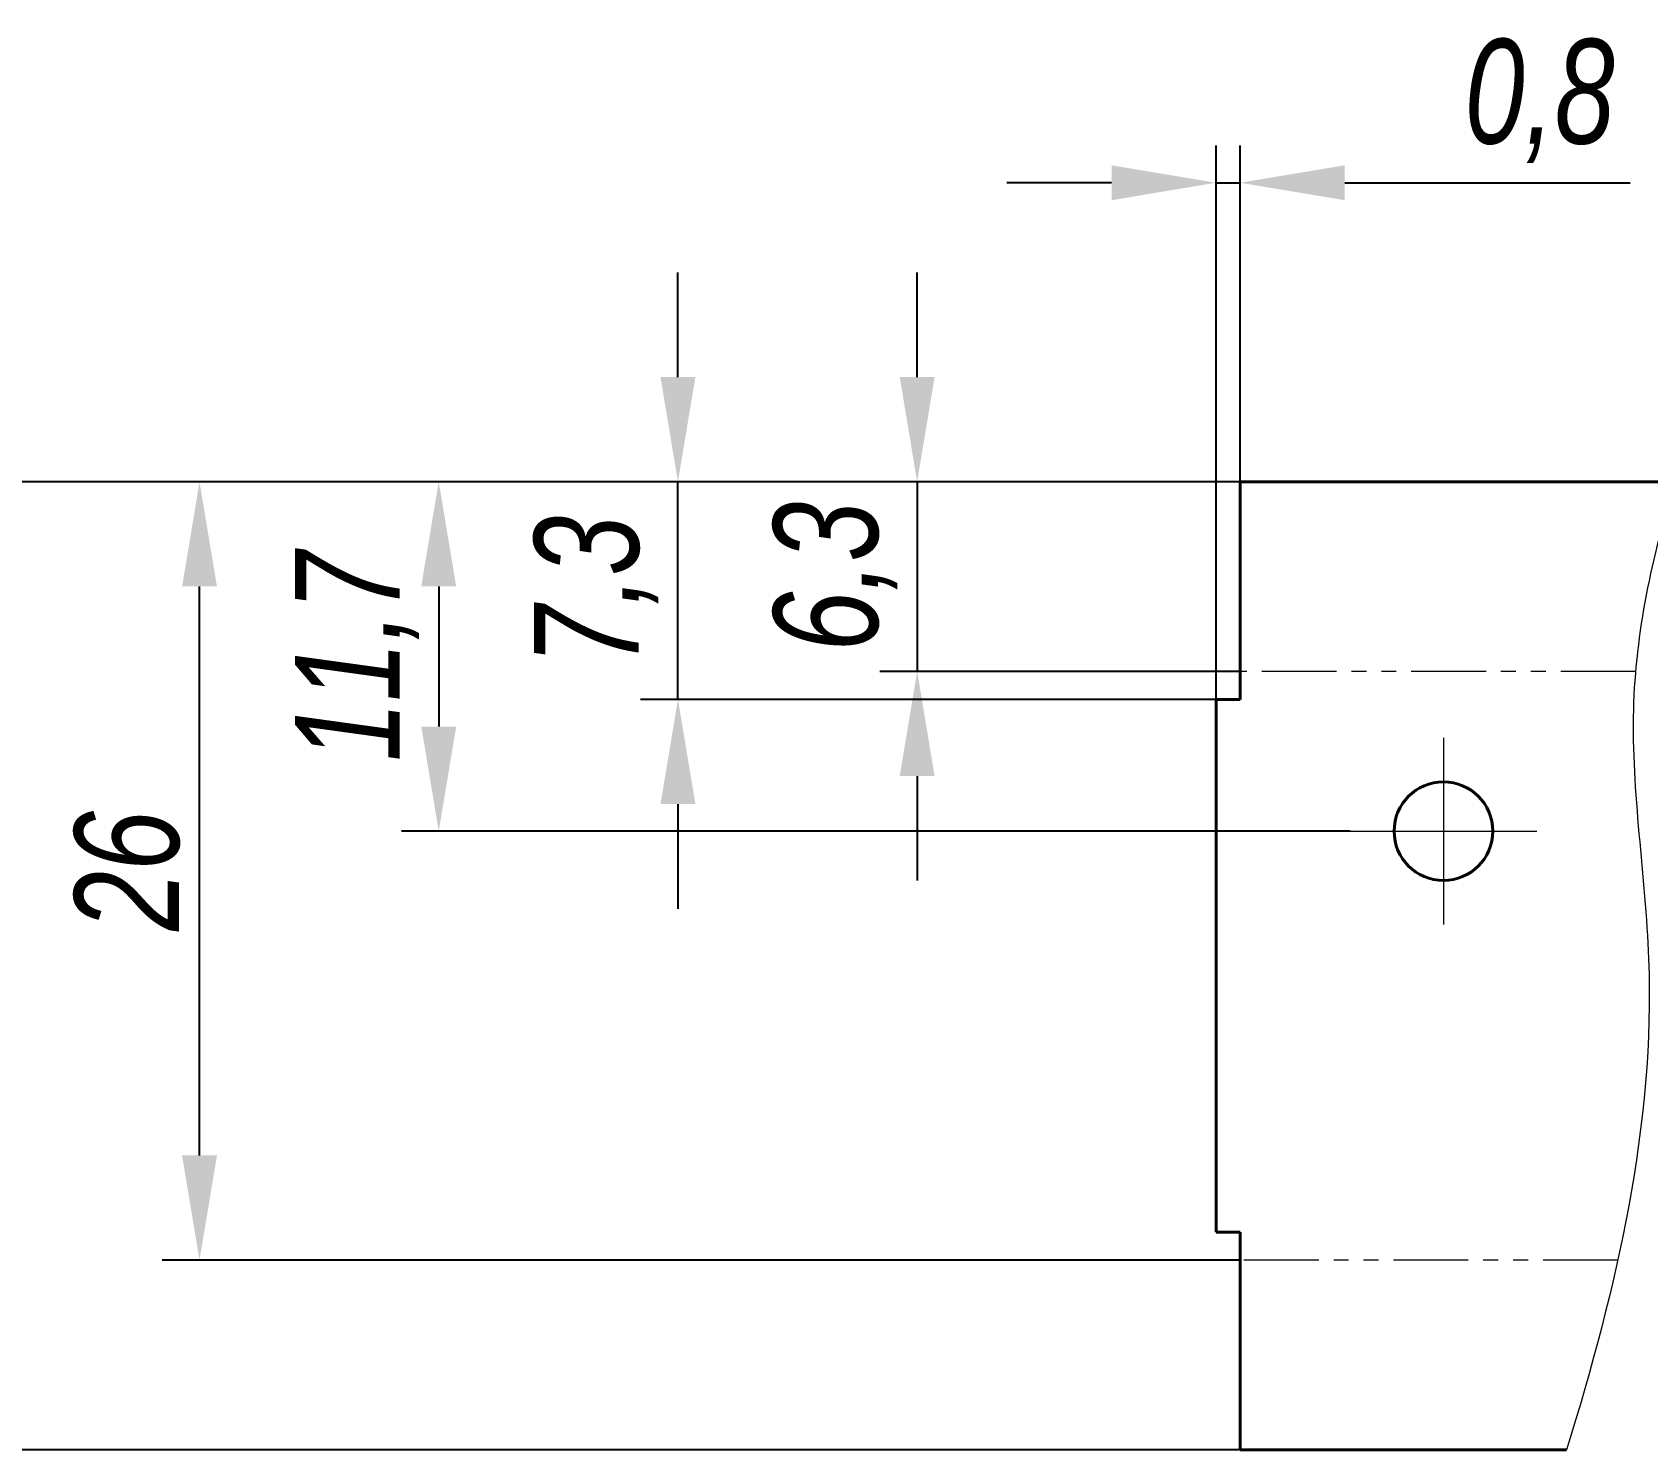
# Model space of a CAD drawing. Header units: millimetres. Extents: x 12064 to 35004, y -6103 to -2658.
# Drawn here: x 30747.7 to 30801.7, y -3054.7 to -3007.3 of the extents above; entities that cross this region are included whole.
import ezdxf

# ---------------------------------------------------------------- set-up
doc = ezdxf.new("R2010")
doc.units = ezdxf.units.MM
doc.linetypes.add('LT_03', pattern=[20.32, 12.7, -2.54, 2.54, -2.54])
doc.linetypes.add('LT_04', pattern=[20, 10, -2, 2, -2, 2, -2])
for name, color, linetype, lineweight in [('Layer_03', 5, 'LT_04', 13), ('Layer_04', 7, 'Continuous', 40), ('Layer_09', 1, 'Continuous', 15), ('Layer_10', 6, 'Continuous', 15), ('Layer_11', 1, 'LT_03', 15)]:
    doc.layers.add(name, color=color, linetype=linetype, lineweight=lineweight)
doc.styles.add('Style_01', font='ARIALNI.TTF', dxfattribs={"width": 0.9, "height": 3.5})
doc.dimstyles.new('DimStyle_01', dxfattribs={"dimtxt": 3.5, "dimasz": 3.5, "dimexe": 1.25, "dimexo": 0, "dimtad": 1, "dimdec": 1, "dimtxsty": 'Style_01', "dimcen": 2.5, "dimazin": 3, "dimtfac": 1, "dimtdec": 1, "dimtmove": 0, "dimatfit": 3})
doc.dimstyles.new('DimStyle_02', dxfattribs={"dimtxt": 3.5, "dimasz": 3.5, "dimexe": 1.25, "dimexo": 0, "dimtad": 1, "dimdec": 1, "dimtxsty": 'Style_01', "dimcen": 0, "dimazin": 3, "dimtfac": 1, "dimtdec": 1, "dimtmove": 0, "dimatfit": 3})

# ---------------------------------------------------------------- blocks, each defined once
blk = doc.blocks.new('*D2531')
at = {"layer": 'Defpoints', "color": 0, "ltscale": 0.5}
for p in [(30753.301, -3022.372), (30788.101, -3022.372), (30788.101, -3048.402)]:
    blk.add_point(p, dxfattribs=at)
at = {"layer": 'Layer_09', "color": 0, "lineweight": -2, "ltscale": 0.5}
for p, q in [((30788.101, -3022.372), (30752.051, -3022.372)), ((30753.301, -3044.902), (30753.301, -3025.872)), ((30788.101, -3048.402), (30752.051, -3048.402))]:
    blk.add_line(p, q, dxfattribs=at)
at = {"layer": 'Layer_09', "color": 0, "ltscale": 0.5}
for points in [[(30752.718, -3025.872), (30753.885, -3025.872), (30753.301, -3022.372)], [(30752.718, -3044.902), (30753.885, -3044.902), (30753.301, -3048.402)]]:
    blk.add_solid(points, dxfattribs=at)
at = {"layer": 'Layer_09', "color": 0, "ltscale": 0.5, "insert": (30750.889, -3035.387), "char_height": 3.5, "attachment_point": 5, "rotation": 90, "style": 'Style_01'}
blk.add_mtext('26', dxfattribs=at)
blk = doc.blocks.new('*D2532')
at = {"layer": 'Defpoints', "color": 0, "ltscale": 0.5}
for p in [(30788.101, -3022.372), (30777.301, -3028.712), (30788.101, -3028.712)]:
    blk.add_point(p, dxfattribs=at)
at = {"layer": 'Layer_09', "color": 0, "lineweight": -2, "ltscale": 0.5}
for p, q in [((30777.301, -3018.872), (30777.301, -3015.372)), ((30788.101, -3022.372), (30776.051, -3022.372)), ((30777.301, -3022.372), (30777.301, -3028.712)), ((30788.101, -3028.712), (30776.051, -3028.712)), ((30777.301, -3032.212), (30777.301, -3035.712))]:
    blk.add_line(p, q, dxfattribs=at)
at = {"layer": 'Layer_09', "color": 0, "ltscale": 0.5}
for points in [[(30776.718, -3018.872), (30777.885, -3018.872), (30777.301, -3022.372)], [(30776.718, -3032.212), (30777.885, -3032.212), (30777.301, -3028.712)]]:
    blk.add_solid(points, dxfattribs=at)
at = {"layer": 'Layer_09', "color": 0, "ltscale": 0.5, "insert": (30774.566, -3025.542), "char_height": 3.5, "attachment_point": 5, "rotation": 90, "style": 'Style_01'}
blk.add_mtext('6,3', dxfattribs=at)
blk = doc.blocks.new('*D2596')
at = {"layer": 'Defpoints', "color": 0, "ltscale": 0.5}
for p in [(30788.101, -3022.372), (30745.301, -3054.742), (30788.101, -3054.742)]:
    blk.add_point(p, dxfattribs=at)
at = {"layer": 'Layer_09', "color": 0, "lineweight": -2, "ltscale": 0.5}
for p, q in [((30788.101, -3022.372), (30744.051, -3022.372)), ((30745.301, -3025.872), (30745.301, -3051.242)), ((30788.101, -3054.742), (30744.051, -3054.742))]:
    blk.add_line(p, q, dxfattribs=at)
at = {"layer": 'Layer_09', "color": 0, "ltscale": 0.5}
for points in [[(30744.718, -3025.872), (30745.885, -3025.872), (30745.301, -3022.372)], [(30744.718, -3051.242), (30745.885, -3051.242), (30745.301, -3054.742)]]:
    blk.add_solid(points, dxfattribs=at)
at = {"layer": 'Layer_09', "color": 0, "ltscale": 0.5, "insert": (30742.566, -3038.557), "char_height": 3.5, "attachment_point": 5, "rotation": 90, "style": 'Style_01'}
blk.add_mtext('32,4', dxfattribs=at)
blk = doc.blocks.new('*D2597')
at = {"layer": 'Defpoints', "color": 0, "ltscale": 0.5}
for p in [(30788.101, -3022.372), (30761.301, -3034.057), (30791.778, -3034.057)]:
    blk.add_point(p, dxfattribs=at)
at = {"layer": 'Layer_09', "color": 0, "lineweight": -2, "ltscale": 0.5}
for p, q in [((30788.101, -3022.372), (30760.051, -3022.372)), ((30761.301, -3025.872), (30761.301, -3030.557)), ((30791.778, -3034.057), (30760.051, -3034.057))]:
    blk.add_line(p, q, dxfattribs=at)
at = {"layer": 'Layer_09', "color": 0, "ltscale": 0.5}
for points in [[(30760.718, -3025.872), (30761.885, -3025.872), (30761.301, -3022.372)], [(30760.718, -3030.557), (30761.885, -3030.557), (30761.301, -3034.057)]]:
    blk.add_solid(points, dxfattribs=at)
at = {"layer": 'Layer_09', "color": 0, "ltscale": 0.5, "insert": (30758.566, -3028.215), "char_height": 3.5, "attachment_point": 5, "rotation": 90, "style": 'Style_01'}
blk.add_mtext('11,7', dxfattribs=at)
blk = doc.blocks.new('*D2645')
at = {"layer": 'Defpoints', "color": 0, "ltscale": 0.5}
for p in [(30769.301, -3022.372), (30788.101, -3022.372), (30787.301, -3029.652)]:
    blk.add_point(p, dxfattribs=at)
at = {"layer": 'Layer_09', "color": 0, "lineweight": -2, "ltscale": 0.5}
for p, q in [((30769.301, -3018.872), (30769.301, -3015.372)), ((30788.101, -3022.372), (30768.051, -3022.372)), ((30769.301, -3029.652), (30769.301, -3022.372)), ((30787.301, -3029.652), (30768.051, -3029.652)), ((30769.301, -3033.152), (30769.301, -3036.652))]:
    blk.add_line(p, q, dxfattribs=at)
at = {"layer": 'Layer_09', "color": 0, "ltscale": 0.5}
for points in [[(30768.718, -3018.872), (30769.885, -3018.872), (30769.301, -3022.372)], [(30768.718, -3033.152), (30769.885, -3033.152), (30769.301, -3029.652)]]:
    blk.add_solid(points, dxfattribs=at)
at = {"layer": 'Layer_09', "color": 0, "ltscale": 0.5, "insert": (30766.566, -3026.012), "char_height": 3.5, "attachment_point": 5, "rotation": 90, "style": 'Style_01'}
blk.add_mtext('7,3', dxfattribs=at)
blk = doc.blocks.new('*D2646')
at = {"layer": 'Defpoints', "color": 0, "ltscale": 0.5}
for p in [(30788.101, -3012.372), (30787.301, -3029.652), (30788.101, -3029.652)]:
    blk.add_point(p, dxfattribs=at)
at = {"layer": 'Layer_09', "color": 0, "lineweight": -2, "ltscale": 0.5}
for p, q in [((30787.301, -3029.652), (30787.301, -3011.122)), ((30788.101, -3029.652), (30788.101, -3011.122)), ((30783.801, -3012.372), (30780.301, -3012.372)), ((30787.301, -3012.372), (30788.101, -3012.372)), ((30791.601, -3012.372), (30801.141, -3012.372))]:
    blk.add_line(p, q, dxfattribs=at)
at = {"layer": 'Layer_09', "color": 0, "ltscale": 0.5}
for points in [[(30783.801, -3011.789), (30783.801, -3012.956), (30787.301, -3012.372)], [(30791.601, -3011.789), (30791.601, -3012.956), (30788.101, -3012.372)]]:
    blk.add_solid(points, dxfattribs=at)
at = {"layer": 'Layer_09', "color": 0, "ltscale": 0.5, "insert": (30798.121, -3009.637), "char_height": 3.5, "attachment_point": 5, "style": 'Style_01'}
blk.add_mtext('0,8', dxfattribs=at)

msp = doc.modelspace()

# ---------------------------------------------------------------- linework, layer by layer
at = {"layer": 'Layer_03', "ltscale": 0.25}
for p, q in [((30801.326, -3028.712), (30788.101, -3028.712)), ((30800.731, -3048.402), (30788.101, -3048.402))]:
    msp.add_line(p, q, dxfattribs=at)
at = {"layer": 'Layer_04'}
for p, q in [((30802.64, -3022.372), (30788.101, -3022.372)), ((30788.101, -3022.372), (30788.101, -3029.652)), ((30787.301, -3029.652), (30787.301, -3047.462)), ((30788.101, -3029.652), (30787.301, -3029.652)), ((30788.101, -3047.462), (30787.301, -3047.462)), ((30788.101, -3054.742), (30788.101, -3047.462)), ((30799.022, -3054.742), (30788.101, -3054.742))]:
    msp.add_line(p, q, dxfattribs=at)
msp.add_circle((30794.901, -3034.057), 1.65, dxfattribs=at)
at = {"layer": 'Layer_10', "ltscale": 0.5}
msp.add_open_spline([(30802.64, -3022.372), (30801.872, -3024.883), (30800.733, -3030.118), (30802.615, -3041.163), (30800.692, -3049.327), (30799.022, -3054.742)], degree=3, knots=[6.418042, 6.418042, 6.418042, 6.418042, 14.231689, 22.580771, 39.299107, 39.299107, 39.299107, 39.299107], dxfattribs=at)
at = {"layer": 'Layer_11', "ltscale": 0.5}
for p, q in [((30794.901, -3030.934), (30794.901, -3037.181)), ((30791.778, -3034.057), (30798.025, -3034.057))]:
    msp.add_line(p, q, dxfattribs=at)

# ---------------------------------------------------------------- dimensions: what is measured, and where the dimension line sits
at = {"layer": 'Layer_09', "ltscale": 0.5}
dim = msp.add_linear_dim(base=(30788.101, -3012.372), p1=(30787.301, -3029.652), p2=(30788.101, -3029.652), dimstyle='DimStyle_02', dxfattribs=at)
dim.commit()
dim.dimension.update_dxf_attribs({"geometry": '*D2646', "text_midpoint": (30798.121, -3009.637)})
for base, p1, p2, dimstyle, picture, middle in [((30769.301, -3022.372), (30787.301, -3029.652), (30788.101, -3022.372), 'DimStyle_02', '*D2645', (30766.566, -3026.012)), ((30777.301, -3028.712), (30788.101, -3022.372), (30788.101, -3028.712), 'DimStyle_01', '*D2532', (30774.566, -3025.542)), ((30745.301, -3054.742), (30788.101, -3022.372), (30788.101, -3054.742), 'DimStyle_01', '*D2596', (30742.566, -3038.557)), ((30761.301, -3034.057), (30788.101, -3022.372), (30791.778, -3034.057), 'DimStyle_01', '*D2597', (30758.566, -3028.215))]:
    dim = msp.add_linear_dim(base=base, p1=p1, p2=p2, angle=90, dimstyle=dimstyle, dxfattribs=at)
    dim.commit()
    dim.dimension.update_dxf_attribs({"geometry": picture, "text_midpoint": middle})
dim = msp.add_linear_dim(base=(30753.301, -3022.372), p1=(30788.101, -3048.402), p2=(30788.101, -3022.372), angle=90, dimstyle='DimStyle_01', dxfattribs=at)
dim.commit()
dim.dimension.update_dxf_attribs({"geometry": '*D2531', "text_midpoint": (30753.301, -3035.387), "dimtype": 160})

doc.saveas('drawing.dxf')
